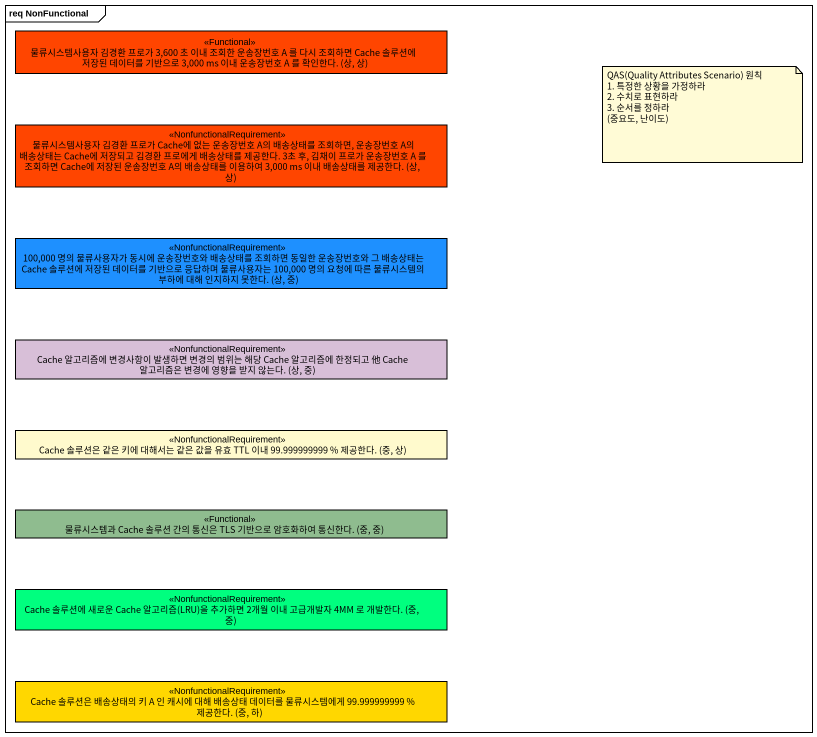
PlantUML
@startuml
mainframe req NonFunctional
hide circle
hide empty members
class "물류시스템사용자 김경환 프로가 3,600 초 이내 조회한 운송장번호 A 를 다시 조회하면 Cache 솔루션에 저장된 데이터를 기반으로 3,000 ms 이내 운송장번호 A 를 확인한다. (상, 상)" as 물류시스템사용자_김경환_프로가_3_600_초_이내 <<Functional>> #FF4500
class "물류시스템사용자 김경환 프로가 Cache에 없는 운송장번호 A의 배송상태를 조회하면, 운송장번호 A의 배송상태는 Cache에 저장되고 김경환 프로에게 배송상태를 제공한다. 3초 후, 김채이 프로가 운송장번호 A 를 조회하면 Cache에 저장된 운송장번호 A의 배송상태를 이용하여 3,000 ms 이내 배송상태를 제공한다. (상, 상)" as 물류시스템사용자_김경환_프로가_Cache에_없는 <<NonfunctionalRequirement>> #FF4500
class "100,000 명의 물류사용자가 동시에 운송장번호와 배송상태를 조회하면 동일한 운송장번호와 그 배송상태는 Cache 솔루션에 저장된 데이터를 기반으로 응답하며 물류사용자는 100,000 명의 요청에 따른 물류시스템의 부하에 대해 인지하지 못한다. (상, 중)" as r100_000_명의_물류사용자가_동시에 <<NonfunctionalRequirement>> #1E90FF
class "Cache 알고리즘에 변경사항이 발생하면 변경의 범위는 해당 Cache 알고리즘에 한정되고 他 Cache 알고리즘은 변경에 영향을 받지 않는다. (상, 중)" as Cache_알고리즘에_변경사항이_발생하면_변경의 <<NonfunctionalRequirement>> #D8BFD8
class "Cache 솔루션은 같은 키에 대해서는 같은 값을 유효 TTL 이내 99.999999999 % 제공한다. (중, 상)" as Cache_솔루션은_같은_키에_대해서는_같은_값을 <<NonfunctionalRequirement>> #FFFACD
class "물류시스템과 Cache 솔루션 간의 통신은 TLS 기반으로 암호화하여 통신한다. (중, 중)" as 물류시스템과_Cache_솔루션_간의_통신은_TLS <<Functional>> #8FBC8F
class "Cache 솔루션에 새로운 Cache 알고리즘(LRU)을 추가하면 2개월 이내 고급개발자 4MM 로 개발한다. (중, 중)" as Cache_솔루션에_새로운_Cache_알고리즘 <<NonfunctionalRequirement>> #00FF7F
class "Cache 솔루션은 배송상태의 키 A 인 캐시에 대해 배송상태 데이터를 물류시스템에게 99.999999999 % 제공한다. (중, 하)" as Cache_솔루션은_배송상태의_키_A_인_캐시에 <<NonfunctionalRequirement>> #FFD700
note as N1
  QAS(Quality Attributes Scenario) 원칙
  1. 특정한 상황을 가정하라
  2. 수치로 표현하라
  3. 순서를 정하라
  (중요도, 난이도)
end note
@enduml
